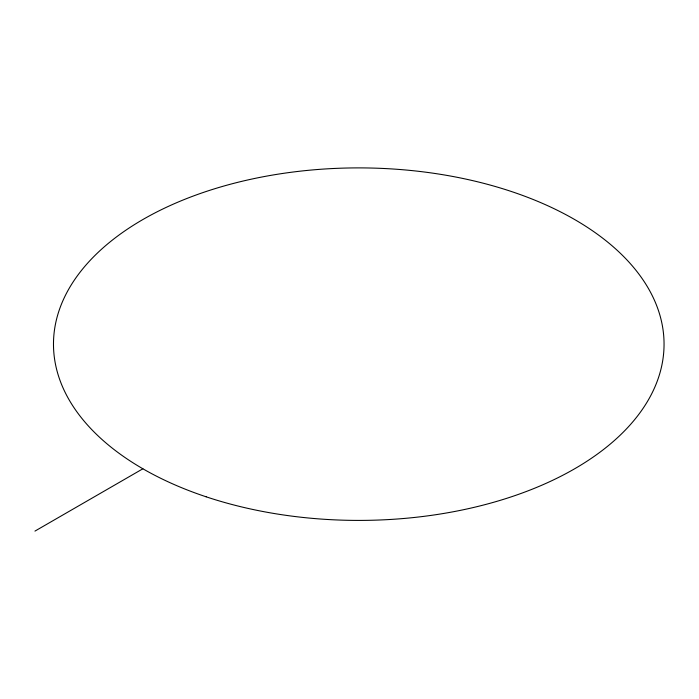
<?xml version="1.0" encoding="UTF-8"?>
<svg xmlns="http://www.w3.org/2000/svg" width="699" height="699" viewBox="0 0 699 699"><rect width="100%" height="100%" fill="white"/><g stroke="black" fill="none" stroke-linecap="round" stroke-linejoin="round"><path stroke-width="1.05" d="M34.95 531.1L142.884 468.784M206.118 496.797A305.288 176.262 0 0 0 664.05 344.153A305.288 176.262 0 0 0 206.118 191.509A305.288 176.262 0 0 0 206.118 496.797"/></g></svg>
